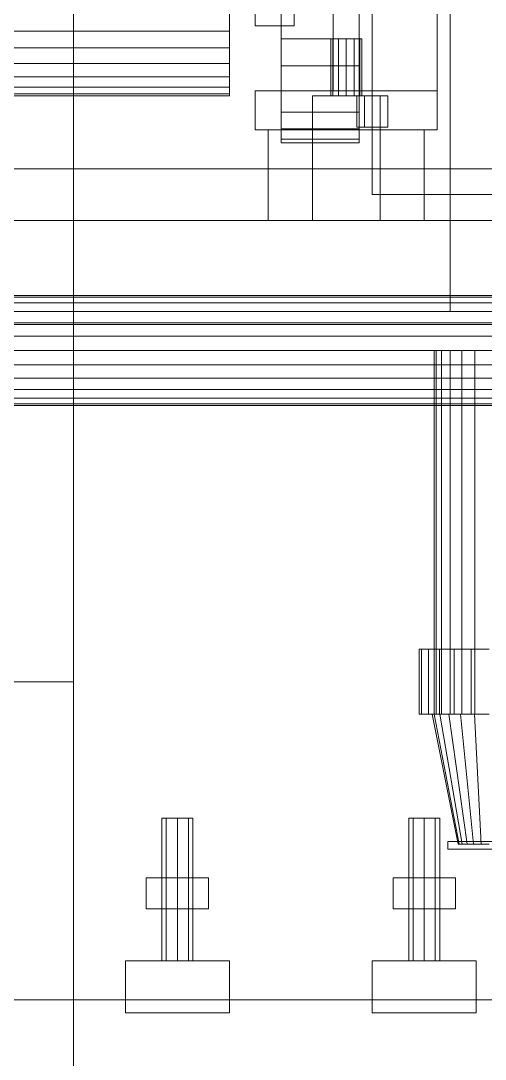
# Model space of a CAD drawing. Header units: millimetres. Extents: x -1970 to 34302, y -65268 to 6837.
# Drawn here: x 12589.3 to 12768, y 2277.2 to 2676.9 of the extents above; entities that cross this region are included whole.
import ezdxf

# ---------------------------------------------------------------- set-up
doc = ezdxf.new("R2010")
doc.units = ezdxf.units.MM
for name, color, linetype, lineweight in [('lateral_dos-mix', 7, 'Continuous', 0), ('lateral_dosificador', 7, 'Continuous', 0), ('lateral_mezcladora', 7, 'Continuous', 0)]:
    doc.layers.add(name, color=color, linetype=linetype, lineweight=lineweight)

msp = doc.modelspace()

# ---------------------------------------------------------------- linework, layer by layer
at = {"layer": 'lateral_dos-mix'}
for p, q in [((12609.529, 2717.5), (12609.529, 20)), ((12609.529, 2422.5), (12559.529, 2422.5)), ((12609.529, 2422.5), (12609.529, 20))]:
    msp.add_line(p, q, dxfattribs=at)
at = {"layer": 'lateral_dosificador'}
for p, q in [((12679.529, 2900), (12679.529, 2675)), ((12694.529, 2675), (12694.529, 2900)), ((12754.529, 2565), (12754.529, 2885)), ((12724.529, 2610), (12724.529, 2750)), ((12709.529, 2650), (12709.529, 2715)), ((12749.529, 2715), (12749.529, 2650)), ((12669.529, 2673), (12669.529, 2679.47)), ((12689.529, 2670), (12689.529, 2680.353)), ((12719.529, 2670), (12719.529, 2680.353)), ((12679.529, 2675), (12694.529, 2675)), ((12669.529, 2673), (12169.529, 2673)), ((12669.529, 2673), (12669.529, 2666.53)), ((12689.529, 2659.647), (12689.529, 2670)), ((12719.529, 2670), (12689.529, 2670)), ((12709.332, 2670), (12708.529, 2670)), ((12708.529, 2648), (12708.529, 2670)), ((12711.529, 2670), (12709.332, 2670)), ((12709.332, 2648), (12709.332, 2670)), ((12714.529, 2670), (12711.529, 2670)), ((12711.529, 2648), (12711.529, 2670)), ((12717.529, 2670), (12714.529, 2670)), ((12714.529, 2648), (12714.529, 2670)), ((12719.725, 2670), (12717.529, 2670)), ((12717.529, 2648), (12717.529, 2670)), ((12719.529, 2670), (12719.529, 2659.647)), ((12720.529, 2670), (12719.725, 2670)), ((12719.725, 2648), (12719.725, 2670)), ((12720.529, 2670), (12720.529, 2648)), ((12169.529, 2666.53), (12669.529, 2666.53)), ((12669.529, 2666.53), (12669.529, 2660.5)), ((12169.529, 2660.5), (12669.529, 2660.5)), ((12669.529, 2660.5), (12669.529, 2655.322)), ((12689.529, 2659.647), (12689.529, 2650)), ((12689.529, 2659.647), (12719.529, 2659.647)), ((12719.529, 2659.647), (12719.529, 2650)), ((12169.529, 2655.322), (12669.529, 2655.322)), ((12669.529, 2655.322), (12669.529, 2651.349)), ((12169.529, 2651.349), (12669.529, 2651.349)), ((12669.529, 2651.349), (12669.529, 2648.852)), ((12169.529, 2648.852), (12669.529, 2648.852)), ((12169.529, 2648), (12669.529, 2648)), ((12669.529, 2648.852), (12669.529, 2648)), ((12679.529, 2650), (12749.529, 2650)), ((12679.529, 2635), (12679.529, 2650)), ((12689.529, 2650), (12689.529, 2641.716)), ((12689.529, 2650), (12719.529, 2650)), ((12701.529, 2648), (12727.529, 2648)), ((12701.529, 2648), (12701.529, 2600)), ((12709.332, 2648), (12708.529, 2648)), ((12711.529, 2648), (12709.332, 2648)), ((12709.529, 2650), (12749.529, 2650)), ((12714.529, 2648), (12711.529, 2648)), ((12717.529, 2648), (12714.529, 2648)), ((12719.725, 2648), (12717.529, 2648)), ((12721.529, 2648), (12718.529, 2648)), ((12718.529, 2636), (12718.529, 2648)), ((12719.529, 2650), (12719.529, 2641.716)), ((12719.725, 2648), (12720.529, 2648)), ((12727.529, 2648), (12721.529, 2648)), ((12721.529, 2636), (12721.529, 2648)), ((12730.529, 2648), (12727.529, 2648)), ((12727.529, 2636), (12727.529, 2648)), ((12727.529, 2600), (12727.529, 2648)), ((12730.529, 2648), (12730.529, 2636)), ((12749.529, 2650), (12749.529, 2635)), ((12689.529, 2641.716), (12689.529, 2635.359)), ((12689.529, 2641.716), (12719.529, 2641.716)), ((12719.529, 2641.716), (12719.529, 2635.359)), ((12679.529, 2635), (12749.529, 2635)), ((12684.529, 2635), (12744.529, 2635)), ((12684.529, 2600), (12684.529, 2635)), ((12689.529, 2635.359), (12689.529, 2631.363)), ((12689.529, 2635.359), (12719.529, 2635.359)), ((12721.529, 2636), (12718.529, 2636)), ((12719.529, 2635.359), (12719.529, 2631.363)), ((12727.529, 2636), (12721.529, 2636)), ((12727.529, 2636), (12730.529, 2636)), ((12744.529, 2635), (12744.529, 2600)), ((12689.529, 2631.363), (12689.529, 2630)), ((12689.529, 2631.363), (12719.529, 2631.363)), ((12719.529, 2631.363), (12719.529, 2630)), ((12689.529, 2630), (12719.529, 2630)), ((11649.529, 2620), (13189.529, 2620)), ((12724.529, 2610), (12779.529, 2610)), ((11649.529, 2600), (13189.529, 2600)), ((12684.529, 2600), (12744.529, 2600)), ((12701.529, 2600), (12727.529, 2600)), ((12754.529, 2565), (12774.529, 2565)), ((11649.529, 2560), (13189.529, 2560))]:
    msp.add_line(p, q, dxfattribs=at)
at = {"layer": 'lateral_mezcladora'}
for p, q in [((12419.529, 2571.2), (15469.529, 2571.2)), ((12419.529, 2570.478), (15469.529, 2570.478)), ((12419.529, 2568.36), (15469.529, 2568.36)), ((12419.529, 2564.991), (15469.529, 2564.991)), ((12419.529, 2560.6), (15469.529, 2560.6)), ((12419.529, 2555.487), (15469.529, 2555.487)), ((15469.529, 2550), (12419.529, 2550)), ((12749.051, 2550), (12748.329, 2550)), ((12748.329, 2550), (12748.329, 2410)), ((12751.169, 2550), (12749.051, 2550)), ((12749.051, 2550), (12749.051, 2410)), ((12754.538, 2550), (12751.169, 2550)), ((12751.169, 2550), (12751.169, 2410)), ((12758.929, 2550), (12754.538, 2550)), ((12754.538, 2550), (12754.538, 2410)), ((12764.042, 2550), (12758.929, 2550)), ((12758.929, 2550), (12758.929, 2410)), ((12769.529, 2550), (12764.042, 2550)), ((12764.042, 2550), (12764.042, 2410)), ((12419.529, 2544.513), (15469.529, 2544.513)), ((12419.529, 2539.4), (15469.529, 2539.4)), ((12419.529, 2535.009), (15469.529, 2535.009)), ((12419.529, 2531.64), (15469.529, 2531.64)), ((12419.529, 2529.522), (15469.529, 2529.522)), ((12419.529, 2528.8), (15469.529, 2528.8)), ((12742.529, 2435), (12743.449, 2435)), ((12742.529, 2435), (12742.529, 2410)), ((12743.449, 2435), (12746.146, 2435)), ((12743.449, 2410), (12743.449, 2435)), ((12746.146, 2435), (12750.437, 2435)), ((12746.146, 2410), (12746.146, 2435)), ((12750.437, 2435), (12756.029, 2435)), ((12750.437, 2410), (12750.437, 2435)), ((12756.029, 2435), (12762.54, 2435)), ((12756.029, 2410), (12756.029, 2435)), ((12762.54, 2435), (12769.529, 2435)), ((12762.54, 2410), (12762.54, 2435)), ((12743.449, 2410), (12742.529, 2410)), ((12743.449, 2410), (12746.146, 2410)), ((12746.146, 2410), (12750.437, 2410)), ((12747.529, 2410), (12748.278, 2410)), ((12747.529, 2410), (12757.529, 2360)), ((12748.278, 2410), (12750.476, 2410)), ((12757.937, 2360), (12748.278, 2410)), ((12749.051, 2410), (12748.329, 2410)), ((12751.169, 2410), (12749.051, 2410)), ((12750.437, 2410), (12756.029, 2410)), ((12750.476, 2410), (12753.972, 2410)), ((12759.136, 2360), (12750.476, 2410)), ((12754.538, 2410), (12751.169, 2410)), ((12753.972, 2410), (12758.529, 2410)), ((12761.043, 2360), (12753.972, 2410)), ((12758.929, 2410), (12754.538, 2410)), ((12756.029, 2410), (12762.54, 2410)), ((12758.529, 2410), (12763.835, 2410)), ((12763.529, 2360), (12758.529, 2410)), ((12764.042, 2410), (12758.929, 2410)), ((12762.54, 2410), (12769.529, 2410)), ((12763.835, 2410), (12769.529, 2410)), ((12766.423, 2360), (12763.835, 2410)), ((12769.529, 2410), (12764.042, 2410)), ((12645.286, 2370), (12643.529, 2370)), ((12643.529, 2315), (12643.529, 2370)), ((12649.529, 2370), (12645.286, 2370)), ((12645.286, 2315), (12645.286, 2370)), ((12653.771, 2370), (12649.529, 2370)), ((12649.529, 2315), (12649.529, 2370)), ((12655.529, 2370), (12653.771, 2370)), ((12653.771, 2315), (12653.771, 2370)), ((12655.529, 2370), (12655.529, 2315)), ((12740.286, 2370), (12738.529, 2370)), ((12738.529, 2315), (12738.529, 2370)), ((12744.529, 2370), (12740.286, 2370)), ((12740.286, 2315), (12740.286, 2370)), ((12748.771, 2370), (12744.529, 2370)), ((12744.529, 2315), (12744.529, 2370)), ((12750.529, 2370), (12748.771, 2370)), ((12748.771, 2315), (12748.771, 2370)), ((12750.529, 2370), (12750.529, 2315)), ((12753.529, 2361), (12785.529, 2361)), ((12753.529, 2361), (12753.529, 2358)), ((12757.937, 2360), (12757.529, 2360)), ((12757.937, 2360), (12759.136, 2360)), ((12759.136, 2360), (12761.043, 2360)), ((12761.043, 2360), (12763.529, 2360)), ((12763.529, 2360), (12766.423, 2360)), ((12766.423, 2360), (12769.529, 2360)), ((12753.529, 2358), (12785.529, 2358)), ((12643.529, 2347), (12637.529, 2347)), ((12637.529, 2335), (12637.529, 2347)), ((12655.529, 2347), (12643.529, 2347)), ((12643.529, 2335), (12643.529, 2347)), ((12661.529, 2347), (12655.529, 2347)), ((12655.529, 2335), (12655.529, 2347)), ((12661.529, 2347), (12661.529, 2335)), ((12738.529, 2347), (12732.529, 2347)), ((12732.529, 2335), (12732.529, 2347)), ((12750.529, 2347), (12738.529, 2347)), ((12738.529, 2335), (12738.529, 2347)), ((12756.529, 2347), (12750.529, 2347)), ((12750.529, 2335), (12750.529, 2347)), ((12756.529, 2347), (12756.529, 2335)), ((12643.529, 2335), (12637.529, 2335)), ((12655.529, 2335), (12643.529, 2335)), ((12655.529, 2335), (12661.529, 2335)), ((12738.529, 2335), (12732.529, 2335)), ((12750.529, 2335), (12738.529, 2335)), ((12750.529, 2335), (12756.529, 2335)), ((12629.529, 2315), (12669.529, 2315)), ((12629.529, 2315), (12629.529, 2295)), ((12645.286, 2315), (12643.529, 2315)), ((12649.529, 2315), (12645.286, 2315)), ((12653.771, 2315), (12649.529, 2315)), ((12653.771, 2315), (12655.529, 2315)), ((12669.529, 2295), (12669.529, 2315)), ((12724.529, 2315), (12764.529, 2315)), ((12724.529, 2315), (12724.529, 2295)), ((12740.286, 2315), (12738.529, 2315)), ((12744.529, 2315), (12740.286, 2315)), ((12748.771, 2315), (12744.529, 2315)), ((12748.771, 2315), (12750.529, 2315)), ((12764.529, 2295), (12764.529, 2315)), ((10569.529, 2300), (16769.529, 2300)), ((12629.529, 2295), (12669.529, 2295)), ((12724.529, 2295), (12764.529, 2295))]:
    msp.add_line(p, q, dxfattribs=at)

doc.saveas('drawing.dxf')
